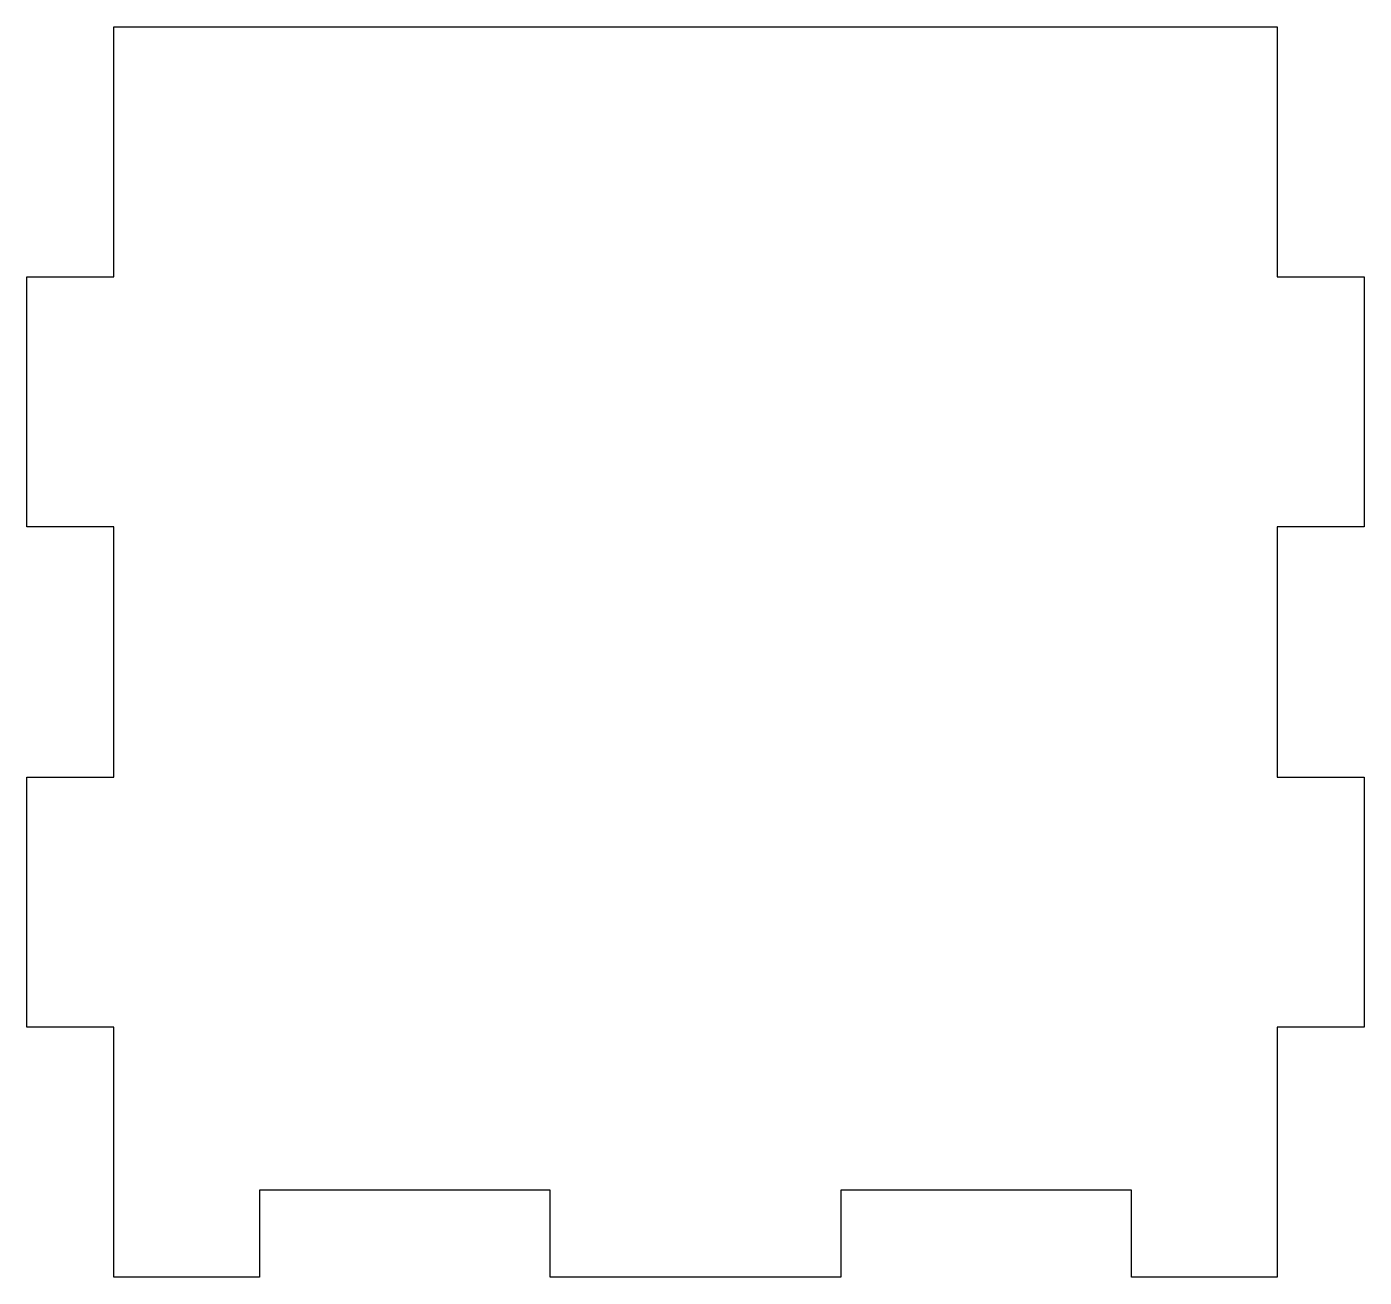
# Model space of a CAD drawing. Header units: millimetres. Extents: x 0 to 92, y 0 to 86.
import ezdxf

# ---------------------------------------------------------------- set-up
doc = ezdxf.new("R2010")
doc.units = ezdxf.units.MM
doc.layers.add('CUT', color=7, linetype='Continuous')

msp = doc.modelspace()

# ---------------------------------------------------------------- linework, layer by layer
at = {"layer": 'CUT'}
msp.add_lwpolyline([(0, 17.2), (0, 34.4), (6, 34.4), (6, 51.6), (0, 51.6), (0, 68.8), (6, 68.8), (6, 86), (86, 86), (86, 68.8), (92, 68.8), (92, 51.6), (86, 51.6), (86, 34.4), (92, 34.4), (92, 17.2), (86, 17.2), (86, 0), (76, 0), (76, 6), (56, 6), (56, 0), (36, 0), (36, 6), (16, 6), (16, 0), (6, 0), (6, 17.2), (0, 17.2)], close=True, dxfattribs=at)

doc.saveas('drawing.dxf')
